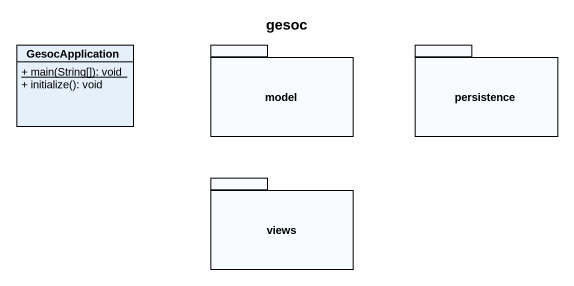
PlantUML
@startuml
title gesoc
hide circle
hide empty members
skinparam classAttributeIconSize 0
class GesocApplication {
  {static} + main(String[]): void
  + initialize(): void
}
package model {
}
package persistence {
}
package views {
}
@enduml
